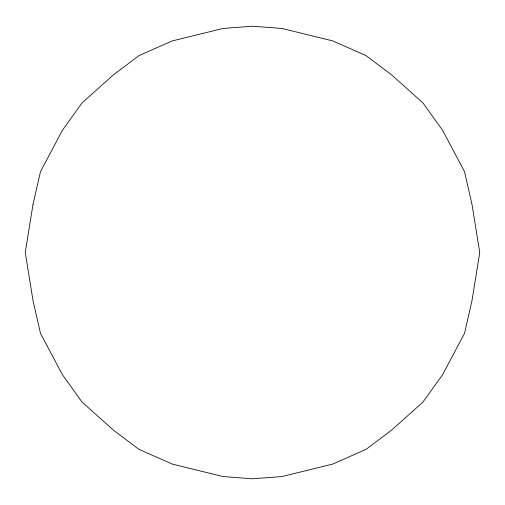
<?xml version="1.0" encoding="UTF-8"?>
<svg xmlns="http://www.w3.org/2000/svg" width="505" height="505" viewBox="0 0 505 505"><rect width="100%" height="100%" fill="white"/><g stroke="black" fill="none" stroke-linecap="round" stroke-linejoin="round"><path stroke-width="0.76" d="M32.995 204.475L25.25 252.5L32.995 300.525L40.476 333.325L62.399 374.685L82.062 402.087L113.341 430.09L138.875 449.305L172.155 464.051L223.09 476.556L252.5 478.791L281.91 476.556L332.845 464.051L366.125 449.305L391.659 430.09L422.938 402.087L442.601 374.685L464.524 333.325L472.005 300.525L479.75 252.5L472.005 204.475L464.524 171.675L442.601 130.315L422.938 102.913L391.659 74.91L366.125 55.695L332.845 40.949L281.91 28.444L252.5 26.21L223.09 28.444L172.155 40.949L138.875 55.695L113.341 74.91L82.062 102.913L62.399 130.315L40.476 171.675L32.995 204.475"/></g></svg>
